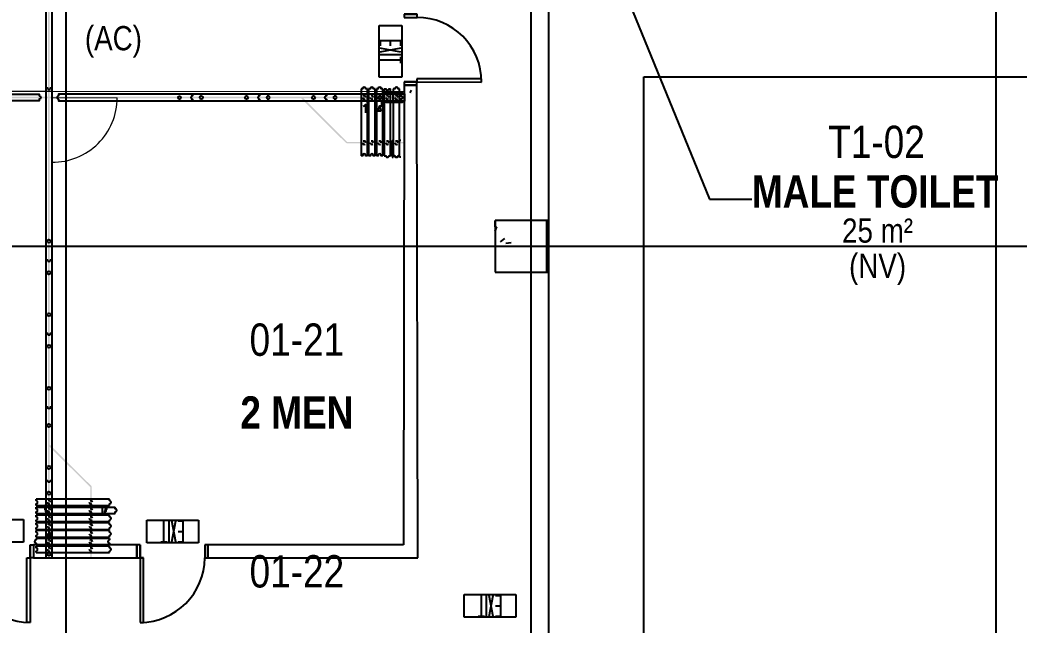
# Model space of a CAD drawing. Header units: millimetres. Extents: x -20146070 to 165023, y -3349561 to 35447.
# Drawn here: x 9778 to 25261, y -66689 to -57320 of the extents above; entities that cross this region are included whole.
import ezdxf
from ezdxf import colors
from ezdxf.entities.mleader import LeaderData, LeaderLine
from ezdxf.math import Vec2, Vec3

# ---------------------------------------------------------------- set-up
doc = ezdxf.new("R2010")
doc.units = ezdxf.units.MM
doc.header["$LTSCALE"] = 50
doc.linetypes.add('CONTINOUS', pattern=[0])
doc.layers.get('Defpoints').update_dxf_attribs({"color": 8, "lineweight": 9})
for name, color, linetype in [('BLK_2 - 1ST_2ND_STOREY_PLAN$0$0-1', 8, 'Continuous'), ('BLK_2 - 1ST_2ND_STOREY_PLAN$0$1599_DB_A_BLK2_HQ_R21- LINKVIEW_BLK2_1ST STOREY Toilet JOH$0$A-_DETA----_ED', 8, 'Continuous'), ('BLK_2 - 1ST_2ND_STOREY_PLAN$0$1599_DB_A_BLK2_HQ_R21- LINKVIEW_BLK2_1ST STOREY Toilet JOH$0$E-_LIGT----_E', 8, 'Continuous'), ('BLK_2 - 1ST_2ND_STOREY_PLAN$0$1599_DB_A_BLK2_HQ_R21- LINKVIEW_BLK2_1ST STOREY Toilet JOH$0$S-_COLN----_E', 8, 'Continuous'), ('BLK_2 - 1ST_2ND_STOREY_PLAN$0$A-_DETA----_ED-2', 8, 'Continuous'), ('BLK_2 - 1ST_2ND_STOREY_PLAN$0$A-_DOOR----_E', 8, 'Continuous'), ('BLK_2 - 1ST_2ND_STOREY_PLAN$0$A-_DOOR----_E-1', 8, 'Continuous'), ('BLK_2 - 1ST_2ND_STOREY_PLAN$0$A-_FLOR----_E', 8, 'Continuous'), ('BLK_2 - 1ST_2ND_STOREY_PLAN$0$A-_FURT----_E-1', 8, 'Continuous'), ('BLK_2 - 1ST_2ND_STOREY_PLAN$0$A-_ROOMNAME_A', 7, 'Continuous'), ('BLK_2 - 1ST_2ND_STOREY_PLAN$0$A-_WALL----_E', 8, 'Continuous'), ('BLK_2 - 1ST_2ND_STOREY_PLAN$0$A-_WALL----_E-1', 8, 'Continuous'), ('BLK_2 - 1ST_2ND_STOREY_PLAN$0$A-_WALL----_H-2', 8, 'Continuous'), ('BLK_2 - 1ST_2ND_STOREY_PLAN$0$A-_WALLPRTN_E', 8, 'Continuous'), ('BLK_2 - 1ST_2ND_STOREY_PLAN$0$A-_WALLPRTN_E-1', 8, 'Continuous'), ('BLK_2 - 1ST_2ND_STOREY_PLAN$0$E-_LIGT----_E', 8, 'Continuous'), ('BLK_2 - 1ST_2ND_STOREY_PLAN$0$PDF3_Geometry', 8, 'Continuous'), ('BLK_2 - 1ST_2ND_STOREY_PLAN$0$PDF3_Solid Fills', 8, 'Continuous'), ('BLK_2 - 1ST_2ND_STOREY_PLAN$0$S-_COLN----_E', 8, 'Continuous'), ('BLK_2 - 1ST_2ND_STOREY_PLAN$0$S-_COLN----_E-1', 8, 'Continuous'), ('BLK_2 - 1ST_2ND_STOREY_PLAN$0$S-_COLN----_E-2', 8, 'Continuous'), ('M_FIREALAM-_E-', 10, 'Continuous'), ('NW_ARCHI RM NAME', 7, 'Continuous'), ('NW_GRID LINE', 8, 'Continuous')]:
    doc.layers.add(name, color=color, linetype=linetype)
doc.styles.add('Arial Narrow_1', font='ARIALN.TTF', dxfattribs={"height": 500})
doc.styles.add('Arial Narrow_B_1', font='ARIALNB.TTF', dxfattribs={"height": 500})
doc.styles.add('BLK_2 - 1ST_2ND_STOREY_PLAN$0$Arial Narrow_2', font='ARIALN.TTF', dxfattribs={"height": 500})
doc.styles.add('BLK_2 - 1ST_2ND_STOREY_PLAN$0$Arial Narrow_4', font='ARIALN.TTF', dxfattribs={"height": 375})
doc.styles.add('BLK_2 - 1ST_2ND_STOREY_PLAN$0$Arial Narrow_B_2', font='ARIALNB.TTF', dxfattribs={"height": 500})
doc.styles.add('RomanS', font='romans__.ttf', dxfattribs={"width": 0.75, "height": 40})

# ---------------------------------------------------------------- blocks, each defined once
blk = doc.blocks.new('BLK_2 - 1ST_2ND_STOREY_PLAN$0$1599_DB_A_BLK2_HQ_R21_rvt-1-BLK 2 1ST STOREY PLAN')
at = {"layer": 'BLK_2 - 1ST_2ND_STOREY_PLAN$0$A-_WALL----_H-2'}
h = blk.add_hatch(dxfattribs=at)
h.set_pattern_fill('FP_3', color=256, style=0, pattern_type=2)
h.set_pattern_definition([(0, (0, 0), (1016, 254), [83.82, -678.18, 83.82, -678.18, -4064]), (0, (0, 0), (1016, 254), [-1524, 83.82, -1440.18, 83.82, -678.18, -1778]), (0, (0, 0), (1016, 254), [-3810, 83.82, -424.18, 83.82, -1186.18]), (120, (381, 127), (-727.97045, 752.8818), [83.82, -678.18, 83.82, -678.18, -4064]), (120, (381, 127), (-727.97045, 752.8818), [-1524, 83.82, -1440.18, 83.82, -678.18, -1778]), (120, (381, 127), (-727.97045, 752.8818), [-3810, 83.82, -424.18, 83.82, -1186.18]), (240, (508, 635), (-288.02955, -1006.8818), [83.82, -678.18, 83.82, -678.18, -4064]), (240, (508, 635), (-288.02955, -1006.8818), [-1524, 83.82, -1440.18, 83.82, -678.18, -1778]), (240, (508, 635), (-288.02955, -1006.8818), [-3810, 83.82, -424.18, 83.82, -1186.18])])
h.paths.add_polyline_path([(-124361, -116002), (-124286, -116002), (-124286, -115977), (-124236, -115977), (-124236, -115811), (-124286, -115811), (-124286, -115786), (-124361, -115786)])
h.paths.add_polyline_path([(-124286, -114386), (-124286, -114361), (-124236, -114361), (-124236, -114194), (-124286, -114194), (-124286, -114169), (-124361, -114169), (-124361, -114386), (-124294, -114386)])
h.paths.add_polyline_path([(-124361, -112769), (-124286, -112769), (-124286, -112744), (-124236, -112744), (-124236, -112577), (-124286, -112577), (-124286, -112552), (-124361, -112552), (-124361, -112672)])
h.paths.add_polyline_path([(-124286, -108952), (-124286, -108927), (-124236, -108927), (-124236, -108711), (-124286, -108711), (-124286, -108686), (-124361, -108686), (-124361, -108952), (-124292, -108952)])
h.paths.add_polyline_path([(-124286, -107286), (-124286, -107261), (-124236, -107261), (-124236, -107044), (-124286, -107044), (-124286, -107019), (-124361, -107019), (-124361, -107286), (-124304, -107286)])
h.paths.add_polyline_path([(-124361, -105619), (-124286, -105619), (-124286, -105594), (-124236, -105594), (-124236, -105377), (-124286, -105377), (-124286, -105352), (-124361, -105352)])
h.paths.add_polyline_path([(-124361, -101752), (-124286, -101752), (-124286, -101727), (-124236, -101727), (-124236, -101427), (-124286, -101427), (-124286, -101402), (-124361, -101402)])
h.paths.add_polyline_path([(-124286, -100002), (-124286, -99977), (-124236, -99977), (-124236, -99627), (-124361, -99627), (-124361, -100002), (-124304, -100002)])
at = {"layer": 'BLK_2 - 1ST_2ND_STOREY_PLAN$0$S-_COLN----_E-2'}
h = blk.add_hatch(dxfattribs=at)
h.set_pattern_fill('FP_2', color=256, style=0, pattern_type=2)
h.set_pattern_definition([(50, (0, 0), (1821.84, -159.391), [190.5, -2095.5]), (355, (0, 0), (-352.428, 1910.567), [152.4, -1676.4]), (100.451, (151.8, -13.3), (1469.426, 1751.166), [161.9, -1780.9]), (46.184, (0, 508), (2710.79, -420.428), [285.75, -3143.25]), (96.636, (226, 473), (2374.026, 2474.276), [242.85, -2671.35]), (351.184, (0, 508), (2374.05, 2474.253), [228.6, -2514.6]), (21, (254, 381), (1516.144, -1022.652), [190.5, -2095.5]), (326, (254, 381), (618.02, 1841.88), [152.4, -1676.4]), (71.451, (380.3, 295.8), (2134.171, 819.212), [161.9, -1780.9]), (37.5, (0, 0), (30.886, 845.5504), [83.82, -1572.26, 83.82, -1617.98, -1682.75]), (37.5, (0, 0), (30.886, 845.5504), [-3357.88, 83.82, -1598.93]), (7.5, (0, 0), (668.1966, 1001.806), [83.82, -886.46, 83.82, -1534.16, -641.35]), (7.5, (0, 0), (668.1966, 1001.806), [-2588.26, 83.82, -557.53]), (327.5, (-566.4, 0), (1355.9093, -57.2896), [83.82, -551.18, 83.82, -1897.38, -2628.9]), (327.5, (-566.4, 0), (1355.9093, -57.2896), [-2616.2, 83.82, -2545.08]), (317.5, (-820.4, 0), (1481.293, 254.266), [83.82, -741.68, 83.82, -1231.9, -1866.9]), (317.5, (-820.4, 0), (1481.293, 254.266), [-2141.22, 83.82, -1783.08])])
h.paths.add_polyline_path([(-124269, -103952), (-124236, -103952), (-124236, -103152), (-125036, -103152), (-125036, -103952), (-124304, -103952)])
at = {"layer": 'BLK_2 - 1ST_2ND_STOREY_PLAN$0$A-_FLOR----_E'}
for p, q in [((-122736, -119702), (-122736, -100927)), ((-122736, -100927), (-115811, -100927)), ((-124236, -103952), (-124236, -103152)), ((-124236, -103152), (-124236, -103952))]:
    blk.add_line(p, q, dxfattribs=at)
at = {"layer": 'BLK_2 - 1ST_2ND_STOREY_PLAN$0$A-_WALL----_E'}
blk.add_line((-124236, -103152), (-124236, -103952), dxfattribs=at)
at = {"layer": 'BLK_2 - 1ST_2ND_STOREY_PLAN$0$A-_WALL----_E-1'}
blk.add_line((-124211, -103952), (-124211, -103152), dxfattribs=at)
at = {"layer": 'BLK_2 - 1ST_2ND_STOREY_PLAN$0$S-_COLN----_E'}
blk.add_line((-124236, -103952), (-124236, -103152), dxfattribs=at)
at = {"layer": 'BLK_2 - 1ST_2ND_STOREY_PLAN$0$S-_COLN----_E-1'}
for p, q in [((-124236, -103152), (-125036, -103152)), ((-125036, -103152), (-125036, -103952)), ((-125036, -103952), (-124236, -103952))]:
    blk.add_line(p, q, dxfattribs=at)
blk = doc.blocks.new('BLK_2 - 1ST_2ND_STOREY_PLAN$0$1599_DB_A_BLK2_HQ_R21- LINKVIEW_BLK2_1ST STOREY Toilet JOH$0$IDA - Exit Sign - IDA - Exit Sign - One Side-2587573-LINKVIEW_BLK2_1ST STOREY')
at = {"layer": 'BLK_2 - 1ST_2ND_STOREY_PLAN$0$1599_DB_A_BLK2_HQ_R21- LINKVIEW_BLK2_1ST STOREY Toilet JOH$0$A-_DETA----_ED'}
for p, q in [((-164, -115), (-164, -433)), ((-84, -115), (-164, -115)), ((-49, -113), (14, -438)), ((14, -113), (-49, -438)), ((55, -113), (55, -438)), ((185, -115), (85, -115)), ((135, -115), (135, -438)), ((-84, -275), (-164, -275)), ((-164, -433), (-84, -433))]:
    blk.add_line(p, q, dxfattribs=at)
at = {"layer": 'BLK_2 - 1ST_2ND_STOREY_PLAN$0$1599_DB_A_BLK2_HQ_R21- LINKVIEW_BLK2_1ST STOREY Toilet JOH$0$E-_LIGT----_E'}
for p, q in [((-400, -450), (-400, -100)), ((-400, -100), (400, -100)), ((400, -100), (400, -450)), ((400, -450), (-400, -450))]:
    blk.add_line(p, q, dxfattribs=at)
blk = doc.blocks.new('BLK_2 - 1ST_2ND_STOREY_PLAN$0$IDA - Exit Sign - IDA - Exit Sign - One Side-2587573-BLK 2 1ST STOREY PLAN')
at = {"layer": 'BLK_2 - 1ST_2ND_STOREY_PLAN$0$A-_DETA----_ED-2'}
for p, q in [((-164, -115), (-164, -433)), ((-84, -115), (-164, -115)), ((-49, -113), (14, -438)), ((14, -113), (-49, -438)), ((55, -113), (55, -438)), ((185, -115), (85, -115)), ((135, -115), (135, -438)), ((-84, -275), (-164, -275)), ((-164, -433), (-84, -433))]:
    blk.add_line(p, q, dxfattribs=at)
at = {"layer": 'BLK_2 - 1ST_2ND_STOREY_PLAN$0$E-_LIGT----_E'}
for p, q in [((-400, -450), (-400, -100)), ((-400, -100), (400, -100)), ((400, -100), (400, -450)), ((400, -450), (-400, -450))]:
    blk.add_line(p, q, dxfattribs=at)
blk = doc.blocks.new('BLK_2 - 1ST_2ND_STOREY_PLAN$0$IDA - F - Single - Swing - 1100L X 2200H - B2-TD01-4055582-BLK 2 -1ST STOREY WALL SETTING OUT')
at = {"layer": 'BLK_2 - 1ST_2ND_STOREY_PLAN$0$A-_DOOR----_E'}
for p, q in [((-550, 100), (-550, -100)), ((-550, 100), (-500, 100)), ((-550, 100), (-550, 100)), ((-500, 100), (-500, -100)), ((-500, 100), (-500, 100)), ((500, 100), (500, -100)), ((500, 100), (550, 100)), ((500, 100), (500, 100)), ((550, 100), (550, -100)), ((550, 100), (550, 100)), ((-550, -100), (-550, -100)), ((-500, -100), (-550, -100)), ((-500, -100), (-500, -100)), ((450, -100), (500, -100)), ((450, -1100), (450, -100)), ((500, -100), (500, -1100)), ((500, -100), (500, -100)), ((550, -100), (500, -100)), ((550, -100), (550, -100)), ((500, -1100), (450, -1100))]:
    blk.add_line(p, q, dxfattribs=at)
blk.add_arc((500, -100), 1000, 180, 270, dxfattribs=at)
at = {"layer": 'BLK_2 - 1ST_2ND_STOREY_PLAN$0$A-_DOOR----_E-1'}
for p, q in [((-550, 100), (-500, 100)), ((-550, -100), (-550, 100)), ((-500, 100), (-500, -100)), ((500, 100), (550, 100)), ((500, -100), (500, 100)), ((550, 100), (550, -100)), ((-500, -100), (-550, -100)), ((550, -100), (500, -100))]:
    blk.add_line(p, q, dxfattribs=at)
blk = doc.blocks.new('BLK_2 - 1ST_2ND_STOREY_PLAN$0$IDA - F - Single - Swing - 1100L X 2200H - B2-TD01-4055580-BLK 2 -1ST STOREY WALL SETTING OUT')
at = {"layer": 'BLK_2 - 1ST_2ND_STOREY_PLAN$0$A-_DOOR----_E'}
for p, q in [((500, 1100), (450, 1100)), ((450, 1100), (450, 100)), ((500, 100), (500, 1100)), ((-500, 100), (-550, 100)), ((-550, 100), (-550, 100)), ((-550, -100), (-550, 100)), ((-500, 100), (-500, 100)), ((-500, -100), (-500, 100)), ((450, 100), (500, 100)), ((550, 100), (500, 100)), ((500, 100), (500, 100)), ((500, -100), (500, 100)), ((550, 100), (550, 100)), ((550, -100), (550, 100)), ((-550, -100), (-550, -100)), ((-550, -100), (-500, -100)), ((-500, -100), (-500, -100)), ((500, -100), (500, -100)), ((500, -100), (550, -100)), ((550, -100), (550, -100))]:
    blk.add_line(p, q, dxfattribs=at)
blk.add_arc((500, 100), 1000, 90, 180, dxfattribs=at)
at = {"layer": 'BLK_2 - 1ST_2ND_STOREY_PLAN$0$A-_DOOR----_E-1'}
for p, q in [((-500, 100), (-550, 100)), ((-550, 100), (-550, -100)), ((-500, -100), (-500, 100)), ((550, 100), (500, 100)), ((500, 100), (500, -100)), ((550, -100), (550, 100)), ((-550, -100), (-500, -100)), ((500, -100), (550, -100))]:
    blk.add_line(p, q, dxfattribs=at)
blk = doc.blocks.new('BLK_2 - 1ST_2ND_STOREY_PLAN$0$1599_DB_A_BLK2_HQ_R21- LINKVIEW_BLK2_1ST STOREY Toilet JOH')
at = {"layer": 'BLK_2 - 1ST_2ND_STOREY_PLAN$0$1599_DB_A_BLK2_HQ_R21- LINKVIEW_BLK2_1ST STOREY Toilet JOH$0$S-_COLN----_E'}
h = blk.add_hatch(dxfattribs=at)
h.set_pattern_fill('FP_1', color=256, style=0, pattern_type=2)
h.set_pattern_definition([(50, (0, 0), (1821.84, -159.39), [190.5, -2095.5]), (355, (0, 0), (-352.43, 1910.57), [152.4, -1676.4]), (100.451, (151.8, -13.3), (1469.426, 1751.166), [161.9, -1780.9]), (46.184, (0, 508), (2710.79, -420.43), [285.75, -3143.25]), (96.636, (226, 473), (2374.03, 2474.28), [242.85, -2671.35]), (351.184, (0, 508), (2374.05, 2474.25), [228.6, -2514.6]), (21, (254, 381), (1516.143, -1022.652), [190.5, -2095.5]), (326, (254, 381), (618.02, 1841.88), [152.4, -1676.4]), (71.451, (380.3, 295.8), (2134.17, 819.21), [161.9, -1780.9]), (37.5, (0, 0), (30.886, 845.5504), [83.82, -1572.26, 83.82, -1617.98, -1682.75]), (37.5, (0, 0), (30.886, 845.5504), [-3357.88, 83.82, -1598.93]), (7.5, (0, 0), (668.197, 1001.806), [83.82, -886.46, 83.82, -1534.16, -641.35]), (7.5, (0, 0), (668.197, 1001.806), [-2588.26, 83.82, -557.53]), (327.5, (-566.4, 0), (1355.909, -57.2896), [83.82, -551.18, 83.82, -1897.38, -2628.9]), (327.5, (-566.4, 0), (1355.909, -57.2896), [-2616.2, 83.82, -2545.08]), (317.5, (-820.4, 0), (1481.293, 254.266), [83.82, -741.68, 83.82, -1231.9, -1866.9]), (317.5, (-820.4, 0), (1481.293, 254.266), [-2141.22, 83.82, -1783.08])])
h.paths.add_polyline_path([(7071, -61225), (7071, -60425), (6271, -60425), (6271, -61225), (7038, -61225)], flags=0)
for p, q in [((8571, -58200), (15496, -58200)), ((8571, -76975), (8571, -58200)), ((6271, -60525), (6271, -60425)), ((6271, -60425), (6271, -60525)), ((6271, -60525), (6271, -61225)), ((7071, -60425), (7071, -61225)), ((7071, -61225), (7071, -60425)), ((7096, -61225), (7096, -60425))]:
    blk.add_line(p, q, dxfattribs=at)
for points in [[(7096, -56925), (7096, -75475)], [(7096, -60425), (6271, -60425)], [(6271, -61225), (7096, -61225)]]:
    blk.add_lwpolyline(points, dxfattribs=at)
at = {"layer": 'BLK_2 - 1ST_2ND_STOREY_PLAN$0$A-_WALLPRTN_E'}
for p, q in [((4858, -58329), (4848, -65450)), ((4858, -58329), (4848, -65450)), ((5058, -58330), (4858, -58329)), ((695, -65450), (-880, -65450)), ((-880, -65450), (-880, -65650)), ((772, -65450), (695, -65450)), ((722, -65648), (722, -65448)), ((4848, -65450), (1772, -65450)), ((1822, -65448), (1822, -65648)), ((-880, -65650), (695, -65650))]:
    blk.add_line(p, q, dxfattribs=at)
at = {"layer": 'BLK_2 - 1ST_2ND_STOREY_PLAN$0$A-_WALLPRTN_E-1'}
for p, q in [((5071, -65650), (5058, -58330)), ((695, -65650), (822, -65650)), ((1772, -65650), (4971, -65650)), ((4971, -65650), (5071, -65650))]:
    blk.add_line(p, q, dxfattribs=at)
at = {"layer": 'Defpoints'}
for p, q in [((-589, -58522), (-589, -55155)), ((-5547, -58422), (-594, -58422)), ((-594, -58422), (4848, -58429)), ((-589, -58522), (418, -58523)), ((-594, -59522), (-594, -65450))]:
    blk.add_line(p, q, dxfattribs=at)
blk.add_arc((-582, -58522), 1000, 269.2971, 359.9198, dxfattribs=at)
at = {"layer": 'BLK_2 - 1ST_2ND_STOREY_PLAN$0$1599_DB_A_BLK2_HQ_R21- LINKVIEW_BLK2_1ST STOREY Toilet JOH$0$S-_COLN----_E', "rotation": 180}
blk.add_blockref('BLK_2 - 1ST_2ND_STOREY_PLAN$0$1599_DB_A_BLK2_HQ_R21- LINKVIEW_BLK2_1ST STOREY Toilet JOH$0$IDA - Exit Sign - IDA - Exit Sign - One Side-2587573-LINKVIEW_BLK2_1ST STOREY', (6191, -66668), dxfattribs=at)
at = {"layer": 'BLK_2 - 1ST_2ND_STOREY_PLAN$0$A-_DOOR----_E'}
for p, rotation in [((4959, -57779), 269.9197596336181), ((1272, -65548), 180)]:
    blk.add_blockref('BLK_2 - 1ST_2ND_STOREY_PLAN$0$IDA - F - Single - Swing - 1100L X 2200H - B2-TD01-4055580-BLK 2 -1ST STOREY WALL SETTING OUT', p, dxfattribs=dict(at, rotation=rotation))
blk.add_blockref('BLK_2 - 1ST_2ND_STOREY_PLAN$0$IDA - F - Single - Swing - 1100L X 2200H - B2-TD01-4055582-BLK 2 -1ST STOREY WALL SETTING OUT', (-1430, -65550), dxfattribs=at)
at = {"layer": 'BLK_2 - 1ST_2ND_STOREY_PLAN$0$A-_FURT----_E-1'}
for p, rotation in [((4922, -57805), 270), ((-1433, -65506), 180), ((1275, -65516), 180)]:
    blk.add_blockref('BLK_2 - 1ST_2ND_STOREY_PLAN$0$IDA - Exit Sign - IDA - Exit Sign - One Side-2587573-BLK 2 1ST STOREY PLAN', p, dxfattribs=dict(at, rotation=rotation))
blk = doc.blocks.new('BLK_2 - 1ST_2ND_STOREY_PLAN')
at = {"layer": 'BLK_2 - 1ST_2ND_STOREY_PLAN$0$PDF3_Solid Fills'}
for points in [[(-131960, -108376), (-131934, -108376), (-131934, -92142), (-131960, -92142)], [(-126437, -101237), (-137137, -101237), (-137137, -101261), (-126437, -101261)], [(-127343, -101957), (-127329, -101939), (-128028, -101240), (-128046, -101258)], [(-126745, -101249), (-126769, -101249), (-126769, -101948), (-126745, -101948)], [(-126437, -101960), (-126437, -101936), (-127338, -101936), (-127338, -101960)], [(-131305, -107285), (-131288, -107267), (-131940, -106618), (-131957, -106636)], [(-131308, -108376), (-131285, -108376), (-131285, -107276), (-131308, -107276)], [(-131948, -107913), (-131948, -107937), (-131297, -107937), (-131297, -107913)]]:
    blk.add_hatch(color=256, dxfattribs=at).paths.add_polyline_path(points)
at = {"layer": 'BLK_2 - 1ST_2ND_STOREY_PLAN$0$A-_ROOMNAME_A'}
for p, q in [((-123290, -98983), (-121721, -102824)), ((-123290, -98983), (-121721, -102824)), ((-121721, -102824), (-121063, -102824)), ((-121721, -102824), (-121063, -102824))]:
    blk.add_line(p, q, dxfattribs=at)
at = {"layer": 'BLK_2 - 1ST_2ND_STOREY_PLAN$0$PDF3_Geometry'}
for points in [[(-131996, -92202), (-131996, -108316), (-131996, -108376), (-131898, -108376), (-131898, -108316), (-131898, -92202), (-131922, -92202), (-131925, -92190), (-131934, -92181), (-131948, -92178), (-131960, -92181), (-131969, -92190), (-131972, -92202)], [(-132097, -101222), (-132085, -101228), (-132076, -101237), (-132073, -101249), (-132076, -101261), (-132085, -101269), (-132097, -101272), (-132097, -101299), (-137075, -101299), (-137137, -101299), (-137137, -101198), (-137075, -101198), (-132097, -101198)], [(-131797, -101272), (-131797, -101299), (-126496, -101299), (-126437, -101299), (-126437, -101198), (-126496, -101198), (-131797, -101198), (-131797, -101222), (-131809, -101228), (-131818, -101237), (-131821, -101249), (-131818, -101261), (-131809, -101269)], [(-128526, -101249), (-128532, -101237), (-128541, -101228), (-128552, -101222), (-128564, -101228), (-128573, -101237), (-128576, -101249), (-128573, -101261), (-128564, -101269), (-128552, -101272), (-128541, -101269), (-128532, -101261)], [(-127492, -101249), (-127495, -101237), (-127503, -101228), (-127515, -101222), (-127527, -101228), (-127539, -101237), (-127542, -101249), (-127539, -101261), (-127527, -101269), (-127515, -101272), (-127503, -101269), (-127495, -101261)], [(-126496, -101272), (-126496, -101299), (-126496, -101272), (-126484, -101269), (-126475, -101261), (-126472, -101249), (-126475, -101237), (-126484, -101228), (-126496, -101222), (-126496, -101198), (-126496, -101222), (-126484, -101228), (-126475, -101237), (-126472, -101249), (-126475, -101261), (-126484, -101269)], [(-126810, -101459), (-126852, -101459), (-126831, -101379)], [(-126591, -102150), (-126617, -102150), (-126591, -102150), (-126588, -102161), (-126579, -102170), (-126567, -102173), (-126552, -102170), (-126543, -102161), (-126540, -102150), (-126517, -102150), (-126540, -102150), (-126543, -102161), (-126552, -102170), (-126567, -102173), (-126579, -102170), (-126588, -102161)], [(-131996, -107578), (-131999, -107570), (-132008, -107567), (-132017, -107570), (-132020, -107578), (-132017, -107587), (-132008, -107590), (-131999, -107587)]]:
    blk.add_lwpolyline(points, close=True, dxfattribs=at)
for points in [[(-131996, -101098), (-131972, -101098), (-131969, -101109), (-131960, -101121), (-131948, -101124), (-131934, -101121), (-131925, -101109), (-131922, -101098), (-131898, -101098)], [(-127017, -101112), (-127041, -101112), (-127044, -101101), (-127053, -101092), (-127065, -101089), (-127080, -101092), (-127089, -101101), (-127092, -101112), (-127115, -101112)], [(-126896, -101112), (-126920, -101112), (-126926, -101101), (-126934, -101092), (-126946, -101089), (-126958, -101092), (-126967, -101101), (-126970, -101112), (-126997, -101112)], [(-126777, -101112), (-126801, -101112), (-126804, -101101), (-126813, -101092), (-126825, -101089), (-126840, -101092), (-126849, -101101), (-126852, -101112), (-126875, -101112)], [(-126517, -101112), (-126540, -101112), (-126543, -101101), (-126552, -101092), (-126567, -101089), (-126579, -101092), (-126588, -101101), (-126591, -101112), (-126617, -101112)], [(-129726, -101198), (-129726, -101222), (-129738, -101228), (-129747, -101237), (-129750, -101249), (-129747, -101261), (-129738, -101269), (-129726, -101272), (-129726, -101299)], [(-128689, -101198), (-128689, -101222), (-128701, -101228), (-128710, -101237), (-128712, -101249), (-128710, -101261), (-128701, -101269), (-128689, -101272), (-128689, -101299)], [(-127652, -101198), (-127652, -101222), (-127663, -101228), (-127675, -101237), (-127678, -101249), (-127675, -101261), (-127663, -101269), (-127652, -101272), (-127652, -101299)], [(-127092, -101249), (-127089, -101261), (-127080, -101269), (-127065, -101272), (-127053, -101269)], [(-127041, -101249), (-127044, -101237), (-127053, -101228), (-127065, -101222), (-127080, -101228)], [(-126970, -101249), (-126967, -101261), (-126958, -101269), (-126946, -101272), (-126934, -101269), (-126932, -101269)], [(-126920, -101249), (-126926, -101237), (-126934, -101228), (-126946, -101222), (-126958, -101228)], [(-126852, -101249), (-126849, -101261), (-126840, -101269), (-126825, -101272), (-126813, -101269)], [(-126801, -101249), (-126804, -101237), (-126813, -101228), (-126825, -101222), (-126840, -101228)], [(-126757, -101112), (-126730, -101112), (-126727, -101124), (-126718, -101133), (-126706, -101136), (-126694, -101133), (-126686, -101124), (-126680, -101112), (-126656, -101112)], [(-126730, -101198), (-126730, -101178), (-126472, -101178), (-126472, -101198)], [(-126730, -101249), (-126727, -101261), (-126718, -101269), (-126706, -101272), (-126694, -101269), (-126691, -101269)], [(-126680, -101249), (-126686, -101237), (-126694, -101228), (-126706, -101222), (-126718, -101228)], [(-126617, -101299), (-126617, -101198)], [(-126591, -101249), (-126588, -101261), (-126579, -101269), (-126567, -101272), (-126552, -101269)], [(-126540, -101249), (-126543, -101237), (-126552, -101228), (-126567, -101222), (-126579, -101228)], [(-126336, -101136), (-126360, -101175)], [(-126339, -101189), (-126336, -101189)], [(-127080, -101382), (-127068, -101376), (-127047, -101355), (-127047, -101486)], [(-126831, -101379), (-126792, -101379), (-126792, -101299)], [(-126730, -101299), (-126730, -101320), (-126472, -101320), (-126472, -101299)], [(-127092, -101948), (-127089, -101960), (-127080, -101969), (-127065, -101975), (-127053, -101969)], [(-127041, -101948), (-127044, -101936), (-127053, -101927), (-127065, -101924), (-127080, -101927)], [(-126970, -101948), (-126967, -101960), (-126958, -101969), (-126946, -101975), (-126934, -101969), (-126932, -101969)], [(-126920, -101948), (-126926, -101936), (-126934, -101927), (-126946, -101924), (-126958, -101927)], [(-126852, -101948), (-126849, -101960), (-126840, -101969), (-126825, -101975), (-126813, -101969)], [(-126801, -101948), (-126804, -101936), (-126813, -101927), (-126825, -101924), (-126840, -101927)], [(-126730, -101948), (-126727, -101960), (-126718, -101969), (-126706, -101975), (-126694, -101969), (-126691, -101969)], [(-126680, -101948), (-126686, -101936), (-126694, -101927), (-126706, -101924), (-126718, -101927)], [(-126635, -101913), (-126617, -101913)], [(-126591, -101948), (-126588, -101960), (-126579, -101969), (-126567, -101975), (-126552, -101969)], [(-126540, -101948), (-126543, -101936), (-126552, -101927), (-126567, -101924), (-126579, -101927)], [(-126496, -101913), (-126517, -101913)], [(-127017, -102150), (-127041, -102150), (-127044, -102135), (-127053, -102126), (-127065, -102123), (-127080, -102126), (-127089, -102135), (-127092, -102150), (-127115, -102150)], [(-126896, -102150), (-126920, -102150), (-126926, -102135), (-126934, -102126), (-126946, -102123), (-126958, -102126), (-126967, -102135), (-126970, -102150), (-126997, -102150)], [(-126777, -102150), (-126801, -102150), (-126804, -102135), (-126813, -102126), (-126825, -102123), (-126840, -102126), (-126849, -102135), (-126852, -102150), (-126875, -102150)], [(-126757, -102150), (-126730, -102150), (-126727, -102161), (-126718, -102170), (-126706, -102173), (-126694, -102170), (-126686, -102161), (-126680, -102150), (-126656, -102150)], [(-126635, -102173), (-126617, -102173)], [(-126496, -102173), (-126517, -102173)], [(-131996, -103762), (-131972, -103762), (-131969, -103773), (-131960, -103785), (-131948, -103788), (-131934, -103785), (-131925, -103773), (-131922, -103762), (-131898, -103762)], [(-131996, -104900), (-131972, -104900), (-131969, -104914), (-131960, -104923), (-131948, -104926), (-131934, -104923), (-131925, -104914), (-131922, -104900), (-131898, -104900)], [(-131996, -106040), (-131972, -106040), (-131969, -106052), (-131960, -106061), (-131948, -106064), (-131934, -106061), (-131925, -106052), (-131922, -106040), (-131898, -106040)], [(-131996, -107178), (-131972, -107178), (-131969, -107190), (-131960, -107199), (-131948, -107202), (-131934, -107199), (-131925, -107190), (-131922, -107178), (-131898, -107178)], [(-132147, -107567), (-132147, -107540), (-132135, -107537), (-132126, -107528), (-132123, -107516), (-132126, -107504), (-132135, -107495), (-132147, -107490), (-132147, -107466)], [(-132147, -107691), (-132147, -107664), (-132135, -107661), (-132126, -107652), (-132123, -107641), (-132126, -107629), (-132135, -107620), (-132147, -107617), (-132147, -107590)], [(-132011, -107590), (-132011, -107626), (-131999, -107626), (-131999, -107661), (-131990, -107661), (-131990, -107691)], [(-131981, -107691), (-131981, -107655), (-131993, -107655), (-131993, -107623), (-132002, -107623), (-132002, -107590)], [(-131972, -107516), (-131969, -107528), (-131960, -107537), (-131948, -107540), (-131934, -107537)], [(-131922, -107516), (-131925, -107504), (-131934, -107495), (-131948, -107490), (-131960, -107495)], [(-131323, -107516), (-131320, -107528), (-131308, -107537), (-131297, -107540), (-131285, -107537)], [(-131273, -107516), (-131276, -107504), (-131285, -107495), (-131297, -107490), (-131308, -107495), (-131311, -107495)], [(-131065, -107590), (-131065, -107623), (-131077, -107623), (-131077, -107655), (-131086, -107655), (-131086, -107691)], [(-131056, -107590), (-131056, -107626), (-131068, -107626), (-131068, -107658), (-131080, -107658), (-131080, -107691)], [(-131009, -107567), (-131009, -107540), (-130997, -107537), (-130988, -107528), (-130985, -107516), (-130988, -107504), (-130997, -107495), (-131009, -107490), (-131009, -107466)], [(-130920, -107691), (-130920, -107664), (-130908, -107661), (-130899, -107652), (-130896, -107641), (-130899, -107629), (-130908, -107620), (-130920, -107617), (-130920, -107590)], [(-132147, -107815), (-132147, -107792), (-132135, -107789), (-132126, -107777), (-132123, -107765), (-132126, -107753), (-132135, -107744), (-132147, -107741), (-132147, -107715)], [(-131972, -107641), (-131969, -107652), (-131960, -107661), (-131948, -107664), (-131934, -107661)], [(-131972, -107765), (-131969, -107777), (-131960, -107789), (-131948, -107792), (-131934, -107789), (-131934, -107786)], [(-131922, -107641), (-131925, -107629), (-131934, -107620), (-131948, -107617), (-131960, -107620)], [(-131922, -107765), (-131925, -107753), (-131934, -107744), (-131948, -107741), (-131960, -107744)], [(-131323, -107641), (-131320, -107652), (-131308, -107661), (-131297, -107664), (-131285, -107661)], [(-131323, -107765), (-131320, -107777), (-131308, -107789), (-131297, -107792), (-131285, -107789), (-131285, -107786)], [(-131273, -107641), (-131276, -107629), (-131285, -107620), (-131297, -107617), (-131308, -107620), (-131311, -107620)], [(-131273, -107765), (-131276, -107753), (-131285, -107744), (-131297, -107741), (-131308, -107744), (-131311, -107744)], [(-131009, -107815), (-131009, -107792), (-130997, -107789), (-130988, -107777), (-130985, -107765), (-130988, -107753), (-130997, -107744), (-131009, -107741), (-131009, -107715)], [(-132147, -107937), (-132147, -107910), (-132135, -107907), (-132126, -107898), (-132123, -107887), (-132126, -107872), (-132135, -107863), (-132147, -107860), (-132147, -107836)], [(-131972, -107887), (-131969, -107898), (-131960, -107907), (-131948, -107910), (-131934, -107907)], [(-131922, -107887), (-131925, -107872), (-131934, -107863), (-131948, -107860), (-131960, -107863), (-131960, -107866)], [(-131323, -107887), (-131320, -107898), (-131308, -107907), (-131297, -107910), (-131285, -107907)], [(-131273, -107887), (-131276, -107872), (-131285, -107863), (-131297, -107860), (-131308, -107863), (-131311, -107866)], [(-131009, -107937), (-131009, -107910), (-130997, -107907), (-130988, -107898), (-130985, -107887), (-130988, -107872), (-130997, -107863), (-131009, -107860), (-131009, -107836)], [(-132147, -108076), (-132147, -108100), (-132159, -108103), (-132168, -108112), (-132171, -108127), (-132168, -108138), (-132159, -108147), (-132147, -108150), (-132147, -108177)], [(-132147, -108056), (-132147, -108032), (-132135, -108026), (-132126, -108017), (-132123, -108005), (-132126, -107993), (-132135, -107984), (-132147, -107981), (-132147, -107955)], [(-131972, -108005), (-131969, -108017), (-131960, -108026), (-131948, -108032), (-131934, -108026)], [(-131922, -108005), (-131925, -107993), (-131934, -107984), (-131948, -107981), (-131960, -107984)], [(-131323, -108005), (-131320, -108017), (-131308, -108026), (-131297, -108032), (-131285, -108026)], [(-131273, -108005), (-131276, -107993), (-131285, -107984), (-131297, -107981), (-131308, -107984), (-131311, -107984)], [(-131009, -108076), (-131009, -108100), (-131021, -108103), (-131030, -108112), (-131033, -108127), (-131030, -108138), (-131021, -108147), (-131009, -108150), (-131009, -108177)], [(-131009, -108056), (-131009, -108032), (-130997, -108026), (-130988, -108017), (-130985, -108005), (-130988, -107993), (-130997, -107984), (-131009, -107981), (-131009, -107955)], [(-132147, -108296), (-132147, -108272), (-132135, -108266), (-132126, -108257), (-132123, -108245), (-132126, -108233), (-132135, -108224), (-132147, -108221), (-132147, -108195)], [(-131972, -108127), (-131969, -108138), (-131960, -108147), (-131948, -108150), (-131934, -108147)], [(-131922, -108127), (-131925, -108112), (-131934, -108103), (-131948, -108100), (-131960, -108103), (-131960, -108106)], [(-131922, -108245), (-131925, -108233), (-131934, -108224), (-131948, -108221), (-131960, -108224)], [(-131323, -108127), (-131320, -108138), (-131308, -108147), (-131297, -108150), (-131285, -108147)], [(-131273, -108127), (-131276, -108112), (-131285, -108103), (-131297, -108100), (-131308, -108103), (-131311, -108106)], [(-131273, -108245), (-131276, -108233), (-131285, -108224), (-131297, -108221), (-131308, -108224), (-131311, -108224)], [(-131009, -108296), (-131009, -108272), (-130997, -108266), (-130988, -108257), (-130985, -108245), (-130988, -108233), (-130997, -108224), (-131009, -108221), (-131009, -108195)], [(-131996, -108316), (-131972, -108316), (-131969, -108328), (-131960, -108337), (-131948, -108340), (-131934, -108337), (-131925, -108328), (-131922, -108316), (-131898, -108316)], [(-131972, -108245), (-131969, -108257), (-131960, -108266), (-131948, -108272), (-131934, -108266)], [(-131323, -108245), (-131320, -108257), (-131308, -108266), (-131297, -108272), (-131285, -108266)]]:
    blk.add_lwpolyline(points, dxfattribs=at)
at = {"layer": 'BLK_2 - 1ST_2ND_STOREY_PLAN$0$PDF3_Geometry', "ltscale": 77.04684}
for points in [[(-127115, -101112), (-127115, -102150)], [(-127017, -102150), (-127017, -101112)], [(-126997, -101112), (-126997, -102150)], [(-126896, -102150), (-126896, -101112)], [(-126875, -101112), (-126875, -102150)], [(-126777, -102150), (-126777, -101112)], [(-126757, -101112), (-126757, -102150)], [(-126656, -102150), (-126656, -101112)], [(-126617, -101112), (-126617, -102173)], [(-126517, -102173), (-126517, -101112)], [(-126635, -101913), (-126635, -102173)], [(-131009, -107466), (-132147, -107466)], [(-132147, -107567), (-131009, -107567)], [(-131009, -107715), (-132147, -107715)], [(-132147, -107815), (-131009, -107815)], [(-131009, -107836), (-132147, -107836)], [(-132147, -107937), (-131009, -107937)], [(-131009, -107955), (-132147, -107955)], [(-132147, -108056), (-131009, -108056)], [(-131009, -108076), (-132147, -108076)], [(-132147, -108177), (-131009, -108177)], [(-131009, -108195), (-132147, -108195)], [(-132147, -108296), (-131009, -108296)]]:
    blk.add_lwpolyline(points, dxfattribs=at)
at = {"layer": 'BLK_2 - 1ST_2ND_STOREY_PLAN$0$PDF3_Geometry', "ltscale": 88.9002}
for points in [[(-132147, -107590), (-130920, -107590)], [(-132147, -107691), (-130920, -107691)]]:
    blk.add_lwpolyline(points, dxfattribs=at)
at = {"layer": 'BLK_2 - 1ST_2ND_STOREY_PLAN$0$PDF3_Geometry', "ltscale": 85.93686}
blk.add_lwpolyline([(-131326, -107691), (-131326, -107706), (-131116, -107706), (-131116, -107575), (-131326, -107575), (-131326, -107590)], dxfattribs=at)
at = {"layer": 'BLK_2 - 1ST_2ND_STOREY_PLAN$0$PDF3_Geometry'}
for centre, radius in [((-129925, -101249), 23.8), ((-129588, -101249), 24.8), ((-128888, -101249), 24.8), ((-127851, -101249), 24.8), ((-126816, -101249), 23.8), ((-131947, -103474), 24.8), ((-131947, -103962), 25.7), ((-131947, -104612), 24.8), ((-131947, -105101), 24.8), ((-131947, -105752), 25.7), ((-131947, -106328), 24.8), ((-131947, -106328), 24.8), ((-131947, -106977), 24.8), ((-131947, -106977), 24.8), ((-131947, -107377), 24.8), ((-131947, -108027), 25.7)]:
    blk.add_circle(centre, radius, dxfattribs=at)
blk.add_blockref('BLK_2 - 1ST_2ND_STOREY_PLAN$0$1599_DB_A_BLK2_HQ_R21- LINKVIEW_BLK2_1ST STOREY Toilet JOH', (-131307, -42728))
at = {"layer": 'BLK_2 - 1ST_2ND_STOREY_PLAN$0$0-1'}
blk.add_blockref('BLK_2 - 1ST_2ND_STOREY_PLAN$0$1599_DB_A_BLK2_HQ_R21_rvt-1-BLK 2 1ST STOREY PLAN', (0, 0), dxfattribs=at)
at = {"layer": 'BLK_2 - 1ST_2ND_STOREY_PLAN$0$A-_ROOMNAME_A', "attachment_point": 1}
for s, insert, char_height, width, style in [('(AC)', (-131390, -100142), 375, 1102.32, 'BLK_2 - 1ST_2ND_STOREY_PLAN$0$Arial Narrow_4'), ('(AC)', (-131390, -100142), 375, 1102.32, 'BLK_2 - 1ST_2ND_STOREY_PLAN$0$Arial Narrow_4'), ('T1-02', (-119881, -101685), 500, 1883.97, 'BLK_2 - 1ST_2ND_STOREY_PLAN$0$Arial Narrow_2'), ('T1-02', (-119881, -101685), 500, 1883.97, 'BLK_2 - 1ST_2ND_STOREY_PLAN$0$Arial Narrow_2'), ('MALE TOILET', (-121063, -102453), 500, 4750, 'BLK_2 - 1ST_2ND_STOREY_PLAN$0$Arial Narrow_B_2'), ('MALE TOILET', (-121063, -102453), 500, 4750, 'BLK_2 - 1ST_2ND_STOREY_PLAN$0$Arial Narrow_B_2'), ('25 m²', (-119666, -103122), 375, 1362.87, 'BLK_2 - 1ST_2ND_STOREY_PLAN$0$Arial Narrow_4'), ('25 m²', (-119666, -103122), 375, 1362.87, 'BLK_2 - 1ST_2ND_STOREY_PLAN$0$Arial Narrow_4'), ('(NV)', (-119558, -103666), 375, 1102.32, 'BLK_2 - 1ST_2ND_STOREY_PLAN$0$Arial Narrow_4'), ('(NV)', (-119558, -103666), 375, 1102.32, 'BLK_2 - 1ST_2ND_STOREY_PLAN$0$Arial Narrow_4')]:
    blk.add_mtext(s, dxfattribs=dict(at, insert=insert, char_height=char_height, width=width, style=style))
blk = doc.blocks.new('SMOKE')
at = {"color": 7, "linetype": 'CONTINOUS'}
ml = blk.add_multileader_mtext('Standard', dxfattribs=at)
ml.set_content('{\\fArial|b0|i0|c0|p34;S}', color=7, style='RomanS')
ml.set_leader_properties(color=10)
ml.build(insert=Vec2(0, 0))
ml.multileader.update_dxf_attribs({"dogleg_length": 3.34, "arrow_head_size": 171, "scale": 50})
ctx = ml.context
ctx.base_point, ctx.scale, ctx.char_height, ctx.arrow_head_size, ctx.landing_gap_size, ctx.plane_origin = Vec3(10040459, 1663039), 50, 256.67, 171, 171, Vec3(10036247, 1658323)
notes = []
notes.append((ctx, [(0, (0, 0, 0), (0, 0), (1, 0), 1, [])]))
ctx.mtext.insert, ctx.mtext.flow_direction = Vec3(10040630, 1663170), 5
for ctx, leaders in notes:
    for number, flags, end, landing, length, lines in leaders:
        leader = LeaderData()
        leader.index, (leader.has_last_leader_line, leader.has_dogleg_vector, leader.attachment_direction) = number, flags
        leader.last_leader_point, leader.dogleg_vector, leader.dogleg_length = Vec3(end), Vec3(landing), length
        for number, points, colour, breaks in lines:
            line = LeaderLine()
            line.index, line.vertices, line.color, line.breaks = number, Vec3.list(points), colors.encode_raw_color(colour), breaks
            leader.lines.append(line)
        ctx.leaders.append(leader)

msp = doc.modelspace()

# ---------------------------------------------------------------- linework, layer by layer
at = {"layer": 'NW_GRID LINE'}
for p, q in [((10486.5, 8788.6), (10486.5, -79047.9)), ((17686.5, 8788.6), (17686.5, -79047.9)), ((24886.5, 8788.6), (24886.5, -79047.9)), ((-4794.8, -60824.7), (44738, -60824.7))]:
    msp.add_line(p, q, dxfattribs=at)

# ---------------------------------------------------------------- block references
at = {"layer": 'M_FIREALAM-_E-', "xscale": 1.28, "yscale": 1.28, "zscale": 1.28}
for p in [(-12837356.5, -2137100.4), (-12837356.5, -2141062.9), (-12841946.4, -2141531.7)]:
    msp.add_blockref('SMOKE', p, dxfattribs=at)
at = {"layer": 'NW_GRID LINE'}
msp.add_blockref('BLK_2 - 1ST_2ND_STOREY_PLAN', (142172.9, 42727.7), dxfattribs=at)

# ---------------------------------------------------------------- texts
at = {"layer": 'NW_ARCHI RM NAME', "char_height": 500, "line_spacing_factor": 0.949189}
for s, insert, width, attachment_point, style in [('\\pt3175,6350,9525,12700,15875,19050,22225,25400,28575,31750,34925,38100,41275,44450,47625,50800,53975,57150,60325,63500,66675,69850,73025,76200,79375,82550,85725,88900,92075,95250,98425,1.01600E+005;01-21', (14064.5, -62020.3), 1537.5, 2, 'Arial Narrow_1'), ('\\pt3175,6350,9525,12700,15875,19050,22225,25400,28575,31750,34925,38100,41275,44450,47625,50800,53975,57150,60325,63500,66675,69850,73025,76200,79375,82550,85725,88900,92075,95250,98425,1.01600E+005;2 MEN', (14064.5, -63648.6), 1802.5, 8, 'Arial Narrow_B_1'), ('\\pt3175,6350,9525,12700,15875,19050,22225,25400,28575,31750,34925,38100,41275,44450,47625,50800,53975,57150,60325,63500,66675,69850,73025,76200,79375,82550,85725,88900,92075,95250,98425,1.01600E+005;01-22', (14064.5, -65608.1), 1537.5, 2, 'Arial Narrow_1')]:
    msp.add_mtext(s, dxfattribs=dict(at, insert=insert, width=width, attachment_point=attachment_point, style=style))

doc.saveas('drawing.dxf')
